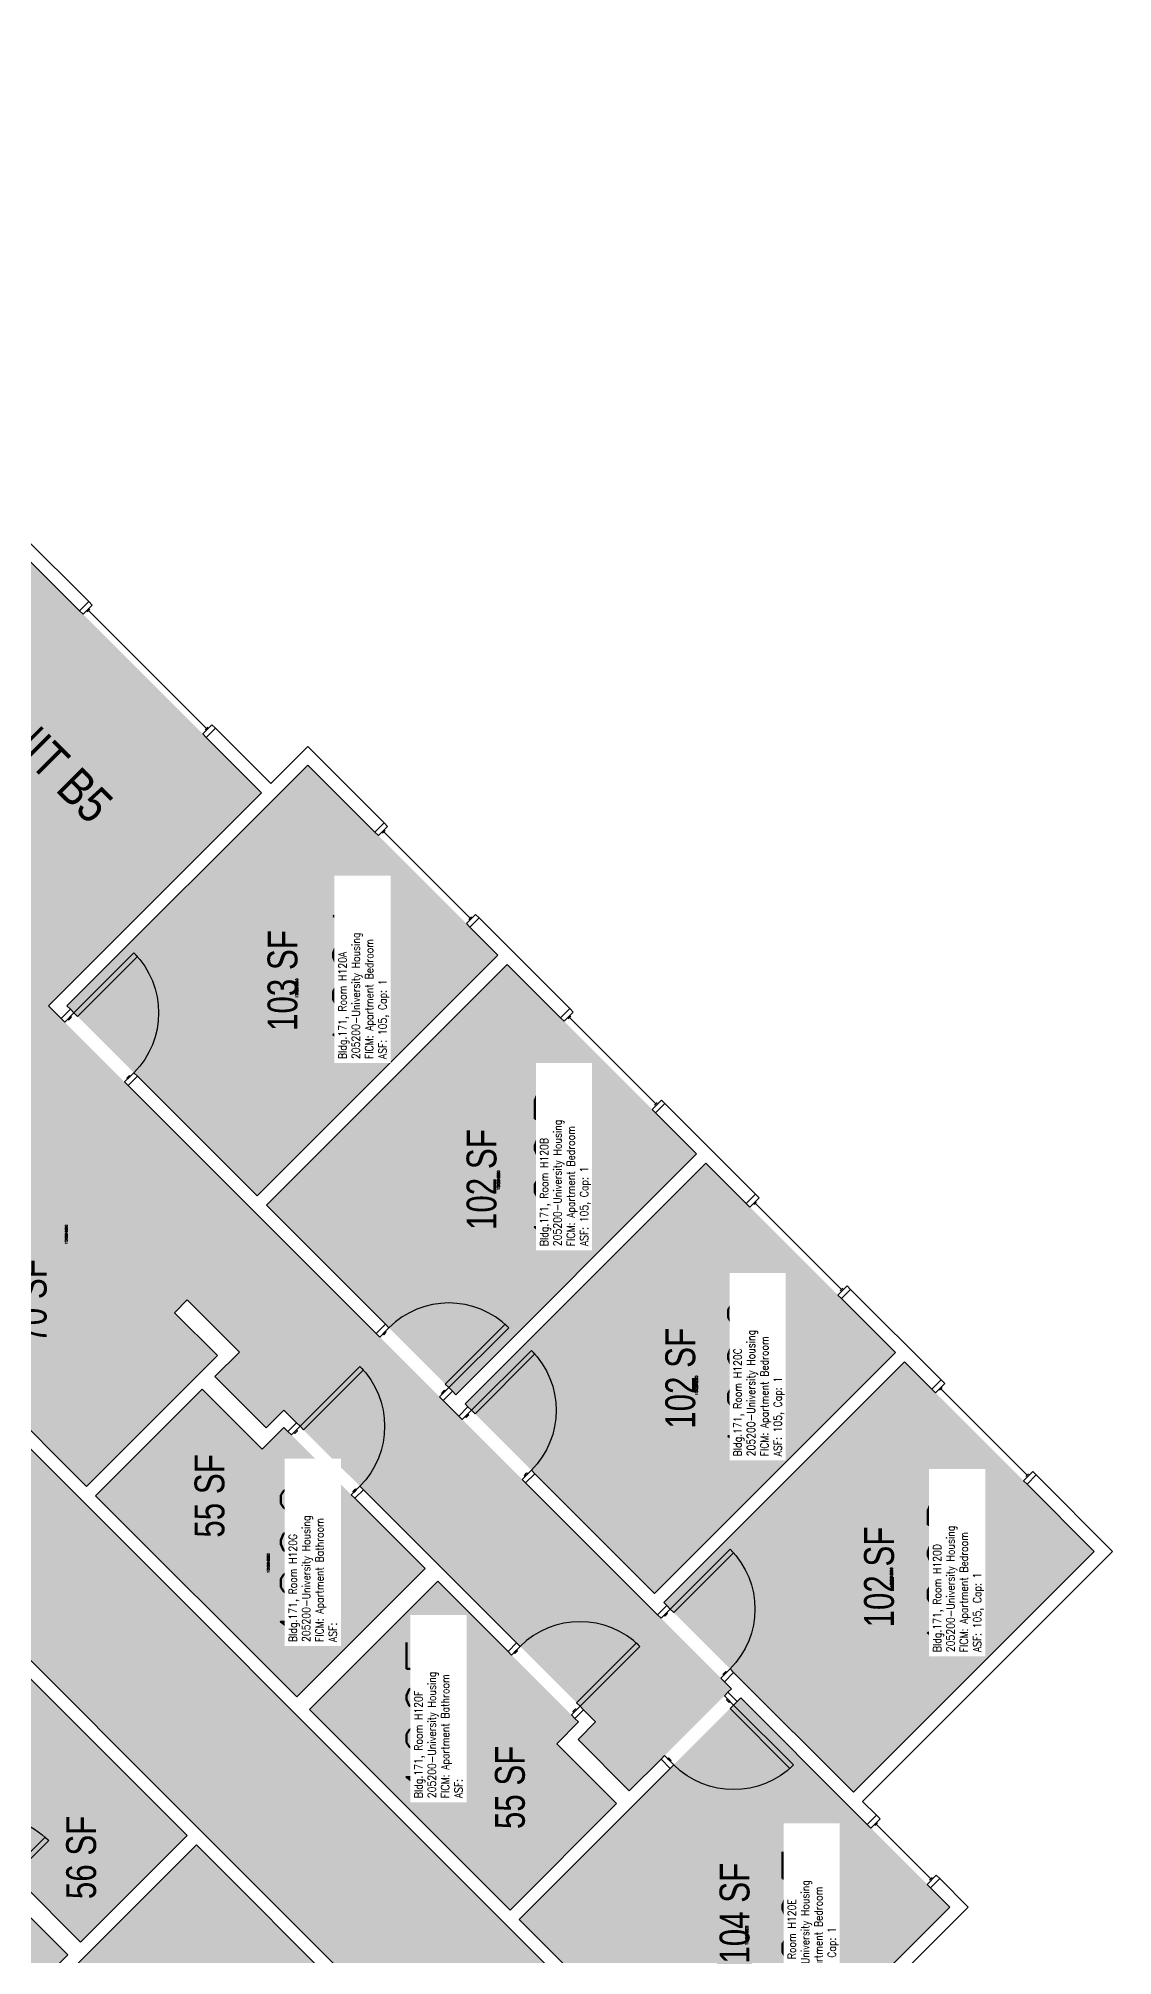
# Model space of a CAD drawing. Header units: inches. Extents: x -183 to 3698, y -798 to 1721.
# Drawn here: x 3005 to 3436, y 532 to 1302 of the extents above; entities that cross this region are included whole.
import ezdxf
from ezdxf.enums import TextEntityAlignment as Align

# ---------------------------------------------------------------- set-up
doc = ezdxf.new("R2010")
doc.units = ezdxf.units.IN
doc.header["$LTSCALE"] = 96
doc.header["$MEASUREMENT"] = 0
for name, color, linetype in [('A-AREA-IDEN', 1, 'Continuous'), ('A-DOOR', 2, 'Continuous'), ('A-GLAZ', 1, 'Continuous'), ('A-IDEN-RNUM', 7, 'Continuous'), ('A-IDEN-SNUM', 4, 'Continuous'), ('A-IDEN-VNUM', 4, 'Continuous'), ('A-WALL', 5, 'Continuous'), ('AREA-TEXT', 3, 'Continuous'), ('Rooms-Category-Color', 7, 'Continuous'), ('Rooms-College-Color', 7, 'Continuous'), ('Rooms-Department-Color', 7, 'Continuous'), ('Rooms-Division-Color', 7, 'Continuous'), ('Rooms-Information', 7, 'Continuous')]:
    doc.layers.add(name, color=color, linetype=linetype)
doc.styles.add('AREA', font='arial.ttf', dxfattribs={"width": 0.75, "height": 12})
doc.styles.add('ROOMSNUMBER', font='txt.shx', dxfattribs={"height": 0.03})
doc.styles.add('ROOMVNUMBER', font='simplex.shx', dxfattribs={"width": 0.85})
doc.styles.get("Standard").update_dxf_attribs({"font": 'ARIALN.TTF'})

msp = doc.modelspace()

# ---------------------------------------------------------------- hatches: boundary and pattern name
at = {"layer": 'Rooms-Category-Color', "true_color": 0xadadad}
msp.add_hatch(color=253, dxfattribs=at).paths.add_polyline_path([(3325.5, 326.52), (3367.93, 368.94), (2882.39, 854.48), (2900.07, 872.16), (2858.26, 913.97), (2840.58, 896.29), (2753.26, 983.61), (2770.94, 1001.29), (2712.73, 1059.5), (2695.05, 1041.82), (2434.81, 1302.06), (2392.39, 1259.63), (2652.63, 999.4), (2634.95, 981.72), (2693.16, 923.51), (2710.84, 941.18), (2840.97, 811.05), (2823.29, 793.37), (2881.51, 735.16), (2899.18, 752.84), (3195.04, 456.98), (3223.33, 428.69), (3227.57, 424.45), (3228.01, 424.89), (3271.06, 381.85), (3305.44, 347.47), (3304.94, 346.97)])
at = {"layer": 'Rooms-Category-Color', "true_color": 0x728ef3}
for points in [[(2998.38, 1094.88), (3094.19, 999.06), (3008.63, 913.5), (3282.9, 639.24), (3241.89, 598.22), (3221.29, 618.82), (3228.36, 625.89), (3103.15, 751.1), (3096.08, 744.03), (3075.48, 764.63), (3085.28, 774.43), (3064.34, 795.38), (3059.21, 790.25), (2979.93, 869.54), (2937.24, 826.85), (2932.12, 831.98), (2922.22, 822.08), (2889.55, 854.75), (2907.23, 872.43), (2891.69, 887.96), (2861.97, 917.68), (2863.39, 919.1), (2859.94, 922.54), (2840.85, 903.45), (2823.9, 920.4), (2878.17, 974.67), (2895.12, 957.72), (2886.81, 949.41), (2890.26, 945.97), (2902.01, 957.72), (2881.62, 978.12)], [(3189.13, 933.82), (3112.76, 1010.19), (3016.06, 913.5), (3092.43, 837.13)], [(3268.94, 854.01), (3192.84, 930.11), (3096.14, 833.42), (3172.25, 757.31)], [(3076.45, 773.02), (3023.86, 720.43), (2927.34, 816.95), (2979.93, 869.54)], [(3348.76, 774.2), (3272.66, 850.3), (3175.96, 753.6), (3252.06, 677.5)], [(2975.4, 491.36), (2780.94, 685.82), (2695.38, 600.26), (2599.57, 696.07), (2682.04, 778.54), (2741.53, 719.04), (2815.87, 793.37), (2859.09, 750.15), (2852.76, 743.82), (2856.47, 740.11), (2862.8, 746.44), (2877.79, 731.45), (2842.88, 696.53), (2827.89, 711.52), (2832.43, 716.07), (2828.72, 719.78), (2819.05, 710.11), (2841.47, 687.7), (2851.28, 697.51), (2871.61, 677.18), (2861.79, 667.37), (2986.27, 542.89), (2996.08, 552.7), (3016.41, 532.37)], [(3352.46, 770.49), (3428.56, 694.39), (3331.87, 597.69), (3255.76, 673.8)], [(3027.58, 716.72), (3108.32, 635.98), (3159.85, 687.51), (3103.15, 744.21), (3094.4, 735.46), (3070.36, 759.5)], [(3164.98, 682.38), (3113.45, 630.85), (3193.98, 550.32), (3236.76, 593.1), (3212.72, 617.14), (3221.47, 625.89)], [(3064.32, 580.27), (3021.54, 537.49), (2997.5, 561.53), (2986.01, 550.04), (2930.05, 606), (2984.32, 660.27)], [(3197.69, 546.6), (3281.66, 462.64), (3370.58, 551.55), (3286.61, 635.52)], [(3152.01, 492.59), (3063.09, 403.67), (2979.12, 487.64), (3068.04, 576.56)]]:
    msp.add_hatch(color=171, dxfattribs=at).paths.add_polyline_path(points)
at = {"layer": 'Rooms-College-Color', "true_color": 0xadadad}
for points in [[(3325.5, 326.52), (3367.93, 368.94), (2882.39, 854.48), (2900.07, 872.16), (2858.26, 913.97), (2840.58, 896.29), (2753.26, 983.61), (2770.94, 1001.29), (2712.73, 1059.5), (2695.05, 1041.82), (2434.81, 1302.06), (2392.39, 1259.63), (2652.63, 999.4), (2634.95, 981.72), (2693.16, 923.51), (2710.84, 941.18), (2840.97, 811.05), (2823.29, 793.37), (2881.51, 735.16), (2899.18, 752.84), (3195.04, 456.98), (3223.33, 428.69), (3227.57, 424.45), (3228.01, 424.89), (3271.06, 381.85), (3305.44, 347.47), (3304.94, 346.97)], [(2998.38, 1094.88), (3094.19, 999.06), (3008.63, 913.5), (3282.9, 639.24), (3241.89, 598.22), (3221.29, 618.82), (3228.36, 625.89), (3103.15, 751.1), (3096.08, 744.03), (3075.48, 764.63), (3085.28, 774.43), (3064.34, 795.38), (3059.21, 790.25), (2979.93, 869.54), (2937.24, 826.85), (2932.12, 831.98), (2922.22, 822.08), (2889.55, 854.75), (2907.23, 872.43), (2891.69, 887.96), (2861.97, 917.68), (2863.39, 919.1), (2859.94, 922.54), (2840.85, 903.45), (2823.9, 920.4), (2878.17, 974.67), (2895.12, 957.72), (2886.81, 949.41), (2890.26, 945.97), (2902.01, 957.72), (2881.62, 978.12)], [(3189.13, 933.82), (3112.76, 1010.19), (3016.06, 913.5), (3092.43, 837.13)], [(3268.94, 854.01), (3192.84, 930.11), (3096.14, 833.42), (3172.25, 757.31)], [(3076.45, 773.02), (3023.86, 720.43), (2927.34, 816.95), (2979.93, 869.54)], [(3348.76, 774.2), (3272.66, 850.3), (3175.96, 753.6), (3252.06, 677.5)], [(2975.4, 491.36), (2780.94, 685.82), (2695.38, 600.26), (2599.57, 696.07), (2682.04, 778.54), (2741.53, 719.04), (2815.87, 793.37), (2859.09, 750.15), (2852.76, 743.82), (2856.47, 740.11), (2862.8, 746.44), (2877.79, 731.45), (2842.88, 696.53), (2827.89, 711.52), (2832.43, 716.07), (2828.72, 719.78), (2819.05, 710.11), (2841.47, 687.7), (2851.28, 697.51), (2871.61, 677.18), (2861.79, 667.37), (2986.27, 542.89), (2996.08, 552.7), (3016.41, 532.37)], [(3352.46, 770.49), (3428.56, 694.39), (3331.87, 597.69), (3255.76, 673.8)], [(3027.58, 716.72), (3108.32, 635.98), (3159.85, 687.51), (3103.15, 744.21), (3094.4, 735.46), (3070.36, 759.5)], [(3164.98, 682.38), (3113.45, 630.85), (3193.98, 550.32), (3236.76, 593.1), (3212.72, 617.14), (3221.47, 625.89)], [(3064.32, 580.27), (3021.54, 537.49), (2997.5, 561.53), (2986.01, 550.04), (2930.05, 606), (2984.32, 660.27)], [(3197.69, 546.6), (3281.66, 462.64), (3370.58, 551.55), (3286.61, 635.52)], [(3152.01, 492.59), (3063.09, 403.67), (2979.12, 487.64), (3068.04, 576.56)]]:
    msp.add_hatch(color=253, dxfattribs=at).paths.add_polyline_path(points)
at = {"layer": 'Rooms-Department-Color', "true_color": 0xacacac}
msp.add_hatch(color=253, dxfattribs=at).paths.add_polyline_path([(3325.5, 326.52), (3367.93, 368.94), (2882.39, 854.48), (2900.07, 872.16), (2858.26, 913.97), (2840.58, 896.29), (2753.26, 983.61), (2770.94, 1001.29), (2712.73, 1059.5), (2695.05, 1041.82), (2434.81, 1302.06), (2392.39, 1259.63), (2652.63, 999.4), (2634.95, 981.72), (2693.16, 923.51), (2710.84, 941.18), (2840.97, 811.05), (2823.29, 793.37), (2881.51, 735.16), (2899.18, 752.84), (3195.04, 456.98), (3223.33, 428.69), (3227.57, 424.45), (3228.01, 424.89), (3271.06, 381.85), (3305.44, 347.47), (3304.94, 346.97)])
at = {"layer": 'Rooms-Department-Color', "true_color": 0x604aed}
for points in [[(2998.38, 1094.88), (3094.19, 999.06), (3008.63, 913.5), (3282.9, 639.24), (3241.89, 598.22), (3221.29, 618.82), (3228.36, 625.89), (3103.15, 751.1), (3096.08, 744.03), (3075.48, 764.63), (3085.28, 774.43), (3064.34, 795.38), (3059.21, 790.25), (2979.93, 869.54), (2937.24, 826.85), (2932.12, 831.98), (2922.22, 822.08), (2889.55, 854.75), (2907.23, 872.43), (2891.69, 887.96), (2861.97, 917.68), (2863.39, 919.1), (2859.94, 922.54), (2840.85, 903.45), (2823.9, 920.4), (2878.17, 974.67), (2895.12, 957.72), (2886.81, 949.41), (2890.26, 945.97), (2902.01, 957.72), (2881.62, 978.12)], [(3189.13, 933.82), (3112.76, 1010.19), (3016.06, 913.5), (3092.43, 837.13)], [(3268.94, 854.01), (3192.84, 930.11), (3096.14, 833.42), (3172.25, 757.31)], [(3076.45, 773.02), (3023.86, 720.43), (2927.34, 816.95), (2979.93, 869.54)], [(3348.76, 774.2), (3272.66, 850.3), (3175.96, 753.6), (3252.06, 677.5)], [(2975.4, 491.36), (2780.94, 685.82), (2695.38, 600.26), (2599.57, 696.07), (2682.04, 778.54), (2741.53, 719.04), (2815.87, 793.37), (2859.09, 750.15), (2852.76, 743.82), (2856.47, 740.11), (2862.8, 746.44), (2877.79, 731.45), (2842.88, 696.53), (2827.89, 711.52), (2832.43, 716.07), (2828.72, 719.78), (2819.05, 710.11), (2841.47, 687.7), (2851.28, 697.51), (2871.61, 677.18), (2861.79, 667.37), (2986.27, 542.89), (2996.08, 552.7), (3016.41, 532.37)], [(3352.46, 770.49), (3428.56, 694.39), (3331.87, 597.69), (3255.76, 673.8)], [(3027.58, 716.72), (3108.32, 635.98), (3159.85, 687.51), (3103.15, 744.21), (3094.4, 735.46), (3070.36, 759.5)], [(3164.98, 682.38), (3113.45, 630.85), (3193.98, 550.32), (3236.76, 593.1), (3212.72, 617.14), (3221.47, 625.89)], [(3064.32, 580.27), (3021.54, 537.49), (2997.5, 561.53), (2986.01, 550.04), (2930.05, 606), (2984.32, 660.27)], [(3197.69, 546.6), (3281.66, 462.64), (3370.58, 551.55), (3286.61, 635.52)], [(3152.01, 492.59), (3063.09, 403.67), (2979.12, 487.64), (3068.04, 576.56)]]:
    msp.add_hatch(color=173, dxfattribs=at).paths.add_polyline_path(points)
at = {"layer": 'Rooms-Division-Color', "true_color": 0xadadad}
msp.add_hatch(color=253, dxfattribs=at).paths.add_polyline_path([(3325.5, 326.52), (3367.93, 368.94), (2882.39, 854.48), (2900.07, 872.16), (2858.26, 913.97), (2840.58, 896.29), (2753.26, 983.61), (2770.94, 1001.29), (2712.73, 1059.5), (2695.05, 1041.82), (2434.81, 1302.06), (2392.39, 1259.63), (2652.63, 999.4), (2634.95, 981.72), (2693.16, 923.51), (2710.84, 941.18), (2840.97, 811.05), (2823.29, 793.37), (2881.51, 735.16), (2899.18, 752.84), (3195.04, 456.98), (3223.33, 428.69), (3227.57, 424.45), (3228.01, 424.89), (3271.06, 381.85), (3305.44, 347.47), (3304.94, 346.97)])
at = {"layer": 'Rooms-Division-Color', "true_color": 0x604aed}
for points in [[(2998.38, 1094.88), (3094.19, 999.06), (3008.63, 913.5), (3282.9, 639.24), (3241.89, 598.22), (3221.29, 618.82), (3228.36, 625.89), (3103.15, 751.1), (3096.08, 744.03), (3075.48, 764.63), (3085.28, 774.43), (3064.34, 795.38), (3059.21, 790.25), (2979.93, 869.54), (2937.24, 826.85), (2932.12, 831.98), (2922.22, 822.08), (2889.55, 854.75), (2907.23, 872.43), (2891.69, 887.96), (2861.97, 917.68), (2863.39, 919.1), (2859.94, 922.54), (2840.85, 903.45), (2823.9, 920.4), (2878.17, 974.67), (2895.12, 957.72), (2886.81, 949.41), (2890.26, 945.97), (2902.01, 957.72), (2881.62, 978.12)], [(3189.13, 933.82), (3112.76, 1010.19), (3016.06, 913.5), (3092.43, 837.13)], [(3268.94, 854.01), (3192.84, 930.11), (3096.14, 833.42), (3172.25, 757.31)], [(3076.45, 773.02), (3023.86, 720.43), (2927.34, 816.95), (2979.93, 869.54)], [(3348.76, 774.2), (3272.66, 850.3), (3175.96, 753.6), (3252.06, 677.5)], [(2975.4, 491.36), (2780.94, 685.82), (2695.38, 600.26), (2599.57, 696.07), (2682.04, 778.54), (2741.53, 719.04), (2815.87, 793.37), (2859.09, 750.15), (2852.76, 743.82), (2856.47, 740.11), (2862.8, 746.44), (2877.79, 731.45), (2842.88, 696.53), (2827.89, 711.52), (2832.43, 716.07), (2828.72, 719.78), (2819.05, 710.11), (2841.47, 687.7), (2851.28, 697.51), (2871.61, 677.18), (2861.79, 667.37), (2986.27, 542.89), (2996.08, 552.7), (3016.41, 532.37)], [(3352.46, 770.49), (3428.56, 694.39), (3331.87, 597.69), (3255.76, 673.8)], [(3027.58, 716.72), (3108.32, 635.98), (3159.85, 687.51), (3103.15, 744.21), (3094.4, 735.46), (3070.36, 759.5)], [(3164.98, 682.38), (3113.45, 630.85), (3193.98, 550.32), (3236.76, 593.1), (3212.72, 617.14), (3221.47, 625.89)], [(3064.32, 580.27), (3021.54, 537.49), (2997.5, 561.53), (2986.01, 550.04), (2930.05, 606), (2984.32, 660.27)], [(3197.69, 546.6), (3281.66, 462.64), (3370.58, 551.55), (3286.61, 635.52)], [(3152.01, 492.59), (3063.09, 403.67), (2979.12, 487.64), (3068.04, 576.56)]]:
    msp.add_hatch(color=173, dxfattribs=at).paths.add_polyline_path(points)

# ---------------------------------------------------------------- linework, layer by layer
at = {"layer": 'A-DOOR'}
for points in [[(3018.88, 910.68), (3020.3, 909.26), (3044.34, 933.3), (3042.93, 934.72)], [(3015.17, 906.96), (3013.76, 908.38), (3017.47, 912.09), (3018.88, 910.68)], [(3016.41, 908.2), (3016.76, 907.85), (3017.82, 908.91), (3017.47, 909.26)], [(3039.21, 882.92), (3040.63, 881.51), (3044.34, 885.22), (3042.93, 886.63)], [(3040.45, 884.16), (3040.1, 884.51), (3041.16, 885.57), (3041.51, 885.22)], [(3141.66, 780.48), (3140.24, 781.89), (3143.95, 785.61), (3145.37, 784.19)], [(3169.41, 760.15), (3168, 761.57), (3192.04, 785.61), (3193.45, 784.19)], [(3142.89, 781.72), (3143.25, 781.36), (3144.31, 782.42), (3143.95, 782.78)], [(3178.51, 751.05), (3179.93, 749.63), (3203.97, 773.67), (3202.55, 775.09)], [(3109.64, 744.62), (3111.05, 743.2), (3135.09, 767.24), (3133.68, 768.66)], [(3165.7, 756.44), (3167.11, 755.02), (3170.82, 758.74), (3169.41, 760.15)], [(3166.93, 757.68), (3166.58, 758.03), (3167.64, 759.09), (3168, 758.74)], [(3174.8, 747.33), (3173.39, 748.75), (3177.1, 752.46), (3178.51, 751.05)], [(3176.04, 748.57), (3176.39, 748.22), (3177.45, 749.28), (3177.1, 749.63)], [(3106.19, 741.17), (3104.77, 742.58), (3108.22, 746.03), (3109.64, 744.62)], [(3107.16, 742.14), (3107.51, 741.79), (3108.58, 742.85), (3108.22, 743.2)], [(3198.84, 723.29), (3200.26, 721.88), (3203.97, 725.59), (3202.55, 727.01)], [(3200.08, 724.53), (3199.73, 724.88), (3200.79, 725.94), (3201.14, 725.59)], [(3130.23, 717.13), (3131.64, 715.71), (3135.09, 719.16), (3133.68, 720.58)], [(3131.2, 718.1), (3130.85, 718.45), (3131.91, 719.52), (3132.26, 719.16)], [(3258.33, 671.23), (3259.74, 669.82), (3283.78, 693.86), (3282.37, 695.27)], [(3254.62, 667.52), (3253.2, 668.93), (3256.91, 672.65), (3258.33, 671.23)], [(3255.85, 668.76), (3256.21, 668.4), (3257.27, 669.46), (3256.91, 669.82)], [(3194.6, 652.76), (3193.19, 654.17), (3196.63, 657.62), (3198.05, 656.21)], [(3195.57, 653.73), (3195.93, 653.38), (3196.99, 654.44), (3196.63, 654.79)], [(3222.09, 632.16), (3220.67, 633.58), (3244.72, 657.62), (3246.13, 656.21)], [(3278.66, 643.48), (3280.07, 642.06), (3283.78, 645.78), (3282.37, 647.19)], [(3279.89, 644.72), (3279.54, 645.07), (3280.6, 646.13), (3280.96, 645.78)], [(3218.64, 628.72), (3220.06, 627.3), (3223.5, 630.75), (3222.09, 632.16)], [(3280.07, 636.41), (3281.49, 637.82), (3285.2, 634.11), (3283.78, 632.69)], [(3281.31, 635.17), (3280.96, 634.82), (3282.02, 633.76), (3282.37, 634.11)], [(3283.78, 632.69), (3282.37, 631.28), (3306.41, 607.24), (3307.83, 608.65)], [(3219.61, 629.69), (3219.26, 630.04), (3220.32, 631.1), (3220.67, 630.75)], [(3256.03, 612.37), (3254.62, 610.95), (3258.33, 607.24), (3259.74, 608.65)], [(3257.27, 611.13), (3257.62, 611.48), (3258.68, 610.42), (3258.33, 610.07)], [(2983.25, 552.8), (2981.84, 554.22), (3007.29, 579.67), (3008.71, 578.26)]]:
    msp.add_lwpolyline(points, close=True, dxfattribs=at)
at = {"layer": 'A-DOOR', "extrusion": (0, 0, -1)}
for centre, radius, start, end in [((-3018.88, 910.68), 34, 135, 225), ((-3178.51, 751.05), 34, 135, 225), ((-3109.64, 744.62), 34, 135, 225), ((-3258.33, 671.23), 34, 135, 225), ((-3283.78, 632.69), 34, 225, 315), ((-2983.25, 552.8), 36, 45, 135)]:
    msp.add_arc(centre, radius, start, end, dxfattribs=at)
at = {"layer": 'A-DOOR'}
for centre in [(3169.41, 760.15), (3222.09, 632.16)]:
    msp.add_arc(centre, 34, 45, 135, dxfattribs=at)
at = {"layer": 'A-GLAZ'}
for p, q in [((3024.18, 1071.73), (3025.24, 1072.79)), ((3024.71, 1072.26), (3072.09, 1024.88)), ((3071.56, 1024.35), (3072.62, 1025.41)), ((3142.78, 982.83), (3143.84, 983.89)), ((3143.31, 983.36), (3177.96, 948.71)), ((3177.43, 948.18), (3178.49, 949.24)), ((3217.36, 908.24), (3218.42, 909.31)), ((3217.89, 908.78), (3252.54, 874.13)), ((3252.01, 873.6), (3253.07, 874.66)), ((3291.96, 833.64), (3293.02, 834.71)), ((3292.49, 834.18), (3327.14, 799.53)), ((3326.61, 799), (3327.67, 800.06)), ((3366.51, 759.1), (3367.57, 760.16)), ((3367.04, 759.63), (3401.69, 724.98)), ((3401.16, 724.45), (3402.22, 725.51)), ((3340.52, 584.26), (3341.59, 585.32)), ((3341.05, 584.79), (3362.98, 562.87)), ((3362.44, 562.34), (3363.51, 563.4))]:
    msp.add_line(p, q, dxfattribs=at)
for points in [[(3026.21, 1074.47), (3024.8, 1075.88), (3021.09, 1072.17), (3022.5, 1070.75)], [(3074.3, 1026.38), (3075.71, 1024.97), (3072, 1021.26), (3070.58, 1022.67)], [(3144.81, 985.57), (3143.4, 986.98), (3139.68, 983.27), (3141.1, 981.86)], [(3180.17, 950.21), (3181.58, 948.8), (3177.87, 945.09), (3176.45, 946.5)], [(3219.39, 910.98), (3217.98, 912.4), (3214.27, 908.69), (3215.68, 907.27)], [(3254.75, 875.63), (3256.16, 874.22), (3252.45, 870.5), (3251.04, 871.92)], [(3293.99, 836.38), (3292.58, 837.8), (3288.87, 834.09), (3290.28, 832.67)], [(3329.35, 801.03), (3330.76, 799.62), (3327.05, 795.9), (3325.64, 797.32)], [(3368.54, 761.84), (3367.13, 763.25), (3363.41, 759.54), (3364.83, 758.13)], [(3403.9, 726.48), (3405.31, 725.07), (3401.6, 721.36), (3400.18, 722.77)], [(3342.56, 587), (3341.14, 588.42), (3337.43, 584.7), (3338.85, 583.29)], [(3365.18, 564.38), (3366.6, 562.96), (3362.89, 559.25), (3361.47, 560.66)]]:
    msp.add_lwpolyline(points, close=True, dxfattribs=at)
at = {"layer": 'A-WALL'}
for p, q in [((2998.38, 1102.3), (3024.8, 1075.88)), ((3021.09, 1072.17), (2998.38, 1094.88)), ((3024.8, 1075.88), (3021.09, 1072.17)), ((3072, 1021.26), (3075.71, 1024.97)), ((3075.71, 1024.97), (3097.9, 1002.78)), ((3094.19, 999.06), (3072, 1021.26)), ((3097.9, 1002.78), (3112.75, 1017.63)), ((3112.75, 1017.63), (3143.4, 986.98)), ((3112.75, 1010.2), (3016.06, 913.5)), ((3139.68, 983.27), (3112.75, 1010.2)), ((3008.63, 913.5), (3094.19, 999.06)), ((3143.4, 986.98), (3139.68, 983.27)), ((3177.87, 945.09), (3181.58, 948.8)), ((3181.58, 948.8), (3217.98, 912.4)), ((3189.12, 933.83), (3177.87, 945.09)), ((3092.42, 837.14), (3189.12, 933.83)), ((3192.83, 930.12), (3096.14, 833.42)), ((3214.27, 908.69), (3192.83, 930.12)), ((3013.76, 908.38), (3008.63, 913.5)), ((3017.47, 912.09), (3013.76, 908.38)), ((3016.06, 913.5), (3017.47, 912.09)), ((3217.98, 912.4), (3214.27, 908.69)), ((3040.63, 881.51), (3044.34, 885.22)), ((3140.24, 781.89), (3040.63, 881.51)), ((3044.34, 885.22), (3092.42, 837.14)), ((3252.45, 870.5), (3256.16, 874.22)), ((3268.93, 854.02), (3252.45, 870.5)), ((3256.16, 874.22), (3292.58, 837.8)), ((3190.71, 546.16), (2882.39, 854.48)), ((3172.24, 757.32), (3268.93, 854.02)), ((3272.65, 850.31), (3175.95, 753.61)), ((3288.87, 834.09), (3272.65, 850.31)), ((3096.14, 833.42), (3143.95, 785.61)), ((3292.58, 837.8), (3288.87, 834.09)), ((2927.34, 816.95), (3023.86, 720.43)), ((3059.21, 790.25), (3064.34, 795.38)), ((3064.34, 795.38), (3085.28, 774.43)), ((3327.05, 795.9), (3330.76, 799.62)), ((3348.75, 774.2), (3327.05, 795.9)), ((3330.76, 799.62), (3367.13, 763.25)), ((3076.45, 773.02), (3059.21, 790.25)), ((3143.95, 785.61), (3140.24, 781.89)), ((3023.86, 720.43), (3076.45, 773.02)), ((3085.28, 774.43), (3075.48, 764.63)), ((3252.05, 677.51), (3348.75, 774.2)), ((3352.46, 770.49), (3255.76, 673.8)), ((3363.41, 759.54), (3352.46, 770.49)), ((3075.48, 764.63), (3096.08, 744.03)), ((3367.13, 763.25), (3363.41, 759.54)), ((3070.36, 759.5), (3027.58, 716.72)), ((3094.4, 735.46), (3070.36, 759.5)), ((3167.11, 755.02), (3170.82, 758.74)), ((3173.39, 748.75), (3167.11, 755.02)), ((3170.82, 758.74), (3172.24, 757.32)), ((3068.47, 583.55), (2899.18, 752.84)), ((3096.08, 744.03), (3103.15, 751.1)), ((3103.15, 751.1), (3108.22, 746.03)), ((3177.1, 752.46), (3173.39, 748.75)), ((3175.95, 753.61), (3177.1, 752.46)), ((3103.15, 744.21), (3094.4, 735.46)), ((3104.77, 742.58), (3103.15, 744.21)), ((3108.22, 746.03), (3104.77, 742.58)), ((3200.26, 721.88), (3203.97, 725.59)), ((3203.97, 725.59), (3252.05, 677.51)), ((3401.6, 721.36), (3405.31, 725.07)), ((3405.31, 725.07), (3435.99, 694.39)), ((3027.58, 716.72), (3108.32, 635.98)), ((3131.64, 715.71), (3135.09, 719.16)), ((3135.09, 719.16), (3196.63, 657.62)), ((3253.2, 668.93), (3200.26, 721.88)), ((3428.56, 694.39), (3401.6, 721.36)), ((3159.85, 687.51), (3131.64, 715.71)), ((3331.87, 597.69), (3428.56, 694.39)), ((3435.99, 694.39), (3335.58, 593.98)), ((3108.32, 635.98), (3159.85, 687.51)), ((3164.98, 682.38), (3113.45, 630.85)), ((3193.19, 654.17), (3164.98, 682.38)), ((3256.91, 672.65), (3253.2, 668.93)), ((3255.76, 673.8), (3256.91, 672.65)), ((2984.31, 660.28), (3064.32, 580.28)), ((3196.63, 657.62), (3193.19, 654.17)), ((3280.07, 642.06), (3283.78, 645.78)), ((3282.9, 639.24), (3280.07, 642.06)), ((3281.49, 637.82), (3282.9, 639.24)), ((3283.78, 645.78), (3331.87, 597.69)), ((3285.2, 634.11), (3281.49, 637.82)), ((3286.61, 635.52), (3285.2, 634.11)), ((3331.43, 590.71), (3286.61, 635.52)), ((3113.45, 630.85), (3193.98, 550.32)), ((3212.72, 617.14), (3221.47, 625.89)), ((3220.06, 627.3), (3223.5, 630.75)), ((3221.47, 625.89), (3220.06, 627.3)), ((3228.36, 625.89), (3221.29, 618.82)), ((3223.5, 630.75), (3228.36, 625.89)), ((3236.76, 593.1), (3212.72, 617.14)), ((3221.29, 618.82), (3241.89, 598.22)), ((3241.89, 598.22), (3254.62, 610.95)), ((3254.62, 610.95), (3258.33, 607.24)), ((3258.33, 607.24), (3197.69, 546.6)), ((3193.98, 550.32), (3236.76, 593.1)), ((3335.58, 593.98), (3341.14, 588.42)), ((3337.43, 584.7), (3331.43, 590.71)), ((3341.14, 588.42), (3337.43, 584.7)), ((3064.32, 580.28), (3021.54, 537.5)), ((3159.42, 492.6), (3068.47, 583.55)), ((3010.75, 519.29), (3068.03, 576.57)), ((3068.03, 576.57), (3152, 492.6)), ((3362.89, 559.25), (3366.6, 562.96)), ((3366.6, 562.96), (3378.01, 551.55)), ((3021.54, 537.5), (2997.49, 561.54)), ((3370.58, 551.55), (3362.89, 559.25)), ((2996.08, 552.7), (3016.41, 532.37)), ((3378.01, 551.55), (3281.66, 455.21)), ((3281.66, 462.64), (3370.58, 551.55)), ((3281.66, 455.21), (3190.71, 546.16)), ((3197.69, 546.6), (3281.66, 462.64)), ((3016.41, 532.37), (3007.04, 523))]:
    msp.add_line(p, q, dxfattribs=at)

# ---------------------------------------------------------------- texts
at = {"layer": 'A-AREA-IDEN'}
msp.add_text('UNIT B5', height=14.4, rotation=315, dxfattribs=at).set_placement((3002.99, 1008.17), align=Align.CENTER)
at = {"layer": 'A-IDEN-RNUM', "style": 'ROOMSNUMBER', "width": 0.85}
for s, p in [('0120-A0', (3108.35, 920.59)), ('0120-B0', (3189.34, 843.43)), ('0120-K0', (3015.81, 821.66)), ('0120-C0', (3268.84, 761.07)), ('0120-G0', (3096.95, 689.6)), ('0120-D0', (3347.18, 683.96)), ('0120-F0', (3166.51, 627.1)), ('0120-E0', (3289.06, 540.17))]:
    msp.add_text(s, height=1, rotation=90, dxfattribs=at).set_placement(p, align=Align.MIDDLE_CENTER)
at = {"layer": 'A-IDEN-SNUM', "style": 'ROOMSNUMBER', "width": 0.85}
for s, p in [('1710H120A0', (3108.35, 920.59)), ('1710H120B0', (3189.34, 843.43)), ('1710H120K0', (3015.81, 821.66)), ('1710H120C0', (3268.84, 761.07)), ('1710H120G0', (3096.95, 689.6)), ('1710H120D0', (3347.18, 683.96)), ('1710H120F0', (3166.51, 627.1)), ('1710H120E0', (3289.06, 540.17))]:
    msp.add_text(s, height=1, rotation=90, dxfattribs=at).set_placement(p, align=Align.MIDDLE_CENTER)
at = {"layer": 'A-IDEN-VNUM', "style": 'ROOMVNUMBER', "width": 0.85}
for s, p in [('120A', (3134.21, 924.9)), ('120B', (3215.16, 848.84)), ('120C', (3292.9, 764.88)), ('120G', (3113.19, 690.32)), ('120D', (3373.01, 685.79)), ('120F', (3163.65, 626.69)), ('120E', (3314.61, 542.94))]:
    msp.add_text(s, height=22.5, rotation=90, dxfattribs=at).set_placement(p, align=Align.MIDDLE_CENTER)
at = {"layer": 'AREA-TEXT', "style": 'AREA', "width": 0.75}
for s, p in [('103 SF', (3102.6, 923.66)), ('102 SF', (3182.54, 843.71)), ('70 SF', (3001.89, 794.99)), ('102 SF', (3262.36, 763.9)), ('55 SF', (3073.28, 716.67)), ('102 SF', (3342.16, 684.09)), ('55 SF', (3193.92, 599.62)), ('56 SF', (3021.74, 571.49)), ('104 SF', (3284.14, 549.08))]:
    msp.add_text(s, height=12, rotation=90, dxfattribs=at).set_placement(p, align=Align.MIDDLE_CENTER)

# ---------------------------------------------------------------- next in the draw order: texts
at = {"layer": 'Rooms-Information', "char_height": 3.2143, "width": 72, "attachment_point": 7, "rotation": 90, "style": 'ROOMVNUMBER', "bg_fill": 3, "box_fill_scale": 1.5, "bg_fill_color": 256, "bg_fill_true_color": 13158600, "bg_fill_transparency": 0}
for s, insert in [('Bldg.171, Room H120A^M^J205200-University Housing^M^JFICM: Apartment Bedroom^M^JASF: 105, Cap: 1', (3145.46, 892.11)), ('Bldg.171, Room H120B^M^J205200-University Housing^M^JFICM: Apartment Bedroom^M^JASF: 105, Cap: 1', (3226.41, 816.96)), ('Bldg.171, Room H120C^M^J205200-University Housing^M^JFICM: Apartment Bedroom^M^JASF: 105, Cap: 1', (3304.15, 732.55)), ('Bldg.171, Room H120G^M^J205200-University Housing^M^JFICM: Apartment Bathroom^M^JASF: ', (3124.44, 657.99)), ('Bldg.171, Room H120D^M^J205200-University Housing^M^JFICM: Apartment Bedroom^M^JASF: 105, Cap: 1', (3384.26, 653.91)), ('Bldg.171, Room H120F^M^J205200-University Housing^M^JFICM: Apartment Bathroom^M^JASF: ', (3174.9, 595.27)), ('Bldg.171, Room H120E^M^J205200-University Housing^M^JFICM: Apartment Bedroom^M^JASF: 105, Cap: 1', (3325.86, 511.52))]:
    msp.add_mtext(s, dxfattribs=dict(at, insert=insert))

doc.saveas('drawing.dxf')
